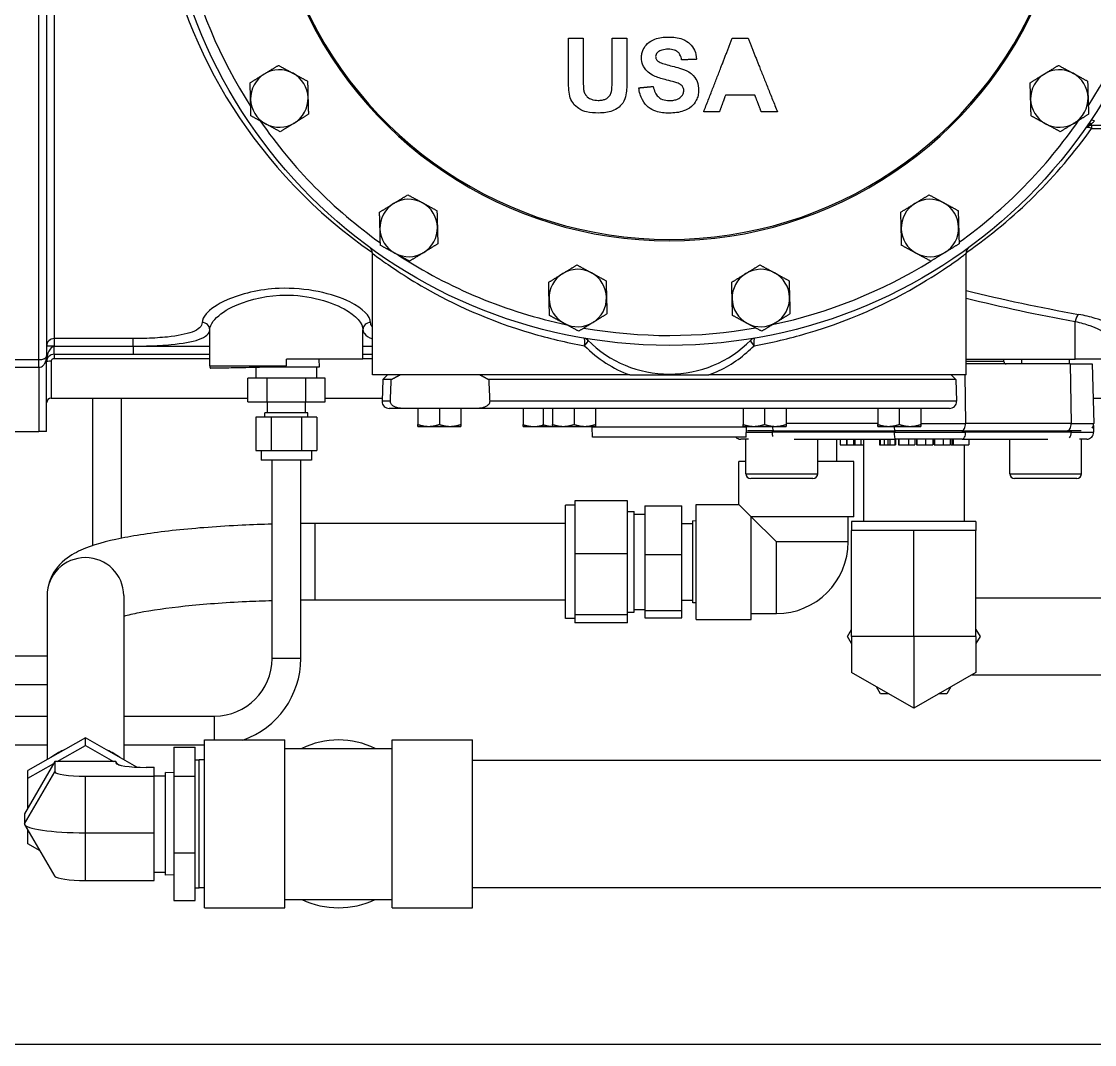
# Model space of a CAD drawing. Header units: inches. Extents: x -883 to 808, y -248 to 1051.
# Drawn here: x 300.99 to 315, y -137.68 to -124.32 of the extents above; entities that cross this region are included whole.
import ezdxf

# ---------------------------------------------------------------- set-up
doc = ezdxf.new("R2010")
doc.units = ezdxf.units.IN
doc.header["$MEASUREMENT"] = 0
doc.layers.get('0').update_dxf_attribs({"linetype": 'CONTINUOUS'})
doc.layers.add('EQUIPMENT - COMPRESSORS', color=41, linetype='CONTINUOUS')

# ---------------------------------------------------------------- blocks, each defined once
blk = doc.blocks.new('A$Ce5854fb8')
for p, q in [((72.312, 49.138), (72.312, 60.977)), ((72.412, 60.907), (72.412, 49.192)), ((72.512, 60.404), (72.512, 49.416)), ((86.056, 52.202), (86.056, 52.221)), ((86.056, 52.202), (87.192, 52.202)), ((86.056, 52.202), (86.056, 52.159)), ((86.056, 52.159), (87.192, 52.159)), ((76.667, 48.942), (76.667, 50.527)), ((84.417, 48.942), (84.417, 50.527)), ((85.842, 49.149), (85.842, 49.638)), ((74.542, 49.312), (74.542, 49.531)), ((76.542, 49.312), (76.542, 49.531)), ((72.512, 49.416), (72.512, 49.317)), ((73.542, 49.416), (72.512, 49.416)), ((73.542, 49.317), (73.542, 49.416)), ((72.512, 49.317), (72.412, 49.317)), ((72.412, 48.202), (72.412, 49.192)), ((72.512, 49.317), (73.542, 49.317)), ((72.512, 49.312), (72.512, 49.317)), ((73.542, 49.312), (72.512, 49.312)), ((72.512, 49.212), (72.512, 49.312)), ((72.512, 49.212), (73.542, 49.212)), ((72.512, 49.212), (72.512, 49.157)), ((73.542, 49.317), (73.542, 49.312)), ((73.542, 49.312), (73.542, 49.212)), ((74.542, 49.312), (73.542, 49.312)), ((73.542, 49.212), (74.542, 49.212)), ((74.542, 49.062), (74.542, 49.312)), ((76.667, 49.312), (76.542, 49.312)), ((76.542, 49.149), (76.542, 49.312)), ((76.542, 49.212), (76.667, 49.212)), ((72.312, 49.138), (71.172, 49.138)), ((71.172, 49.042), (72.312, 49.042)), ((72.312, 49.042), (72.312, 49.138)), ((72.312, 49.042), (72.312, 48.202)), ((72.472, 49.121), (72.472, 48.637)), ((72.512, 49.157), (74.542, 49.157)), ((74.542, 49.062), (75.545, 49.062)), ((75.972, 49.042), (75.113, 49.042)), ((75.113, 49.042), (75.113, 49.042)), ((75.146, 48.899), (75.146, 49.042)), ((76.542, 49.149), (75.545, 49.149)), ((75.545, 49.062), (75.545, 49.149)), ((75.939, 48.899), (75.939, 49.042)), ((75.968, 49.149), (75.972, 49.042)), ((76.542, 49.157), (76.667, 49.157)), ((84.417, 49.149), (85.842, 49.149)), ((84.911, 49.116), (84.417, 49.116)), ((85.778, 49.086), (84.417, 49.086)), ((84.911, 49.116), (84.911, 49.149)), ((85.144, 49.086), (85.144, 49.149)), ((85.769, 49.086), (85.769, 49.149)), ((85.778, 49.086), (86.064, 49.086)), ((85.778, 49.086), (85.789, 48.306)), ((86.292, 49.149), (85.842, 49.149)), ((86.064, 49.086), (86.084, 48.306)), ((75.29, 48.899), (75.037, 48.899)), ((75.037, 48.589), (75.037, 48.899)), ((75.795, 48.899), (75.29, 48.899)), ((75.29, 48.589), (75.29, 48.899)), ((76.047, 48.899), (75.795, 48.899)), ((75.795, 48.589), (75.795, 48.899)), ((76.047, 48.589), (76.047, 48.899)), ((80.027, 48.942), (76.667, 48.942)), ((76.862, 48.942), (76.8, 48.88)), ((80.027, 48.942), (81.058, 48.942)), ((84.417, 48.942), (81.058, 48.942)), ((84.223, 48.942), (84.284, 48.88)), ((84.401, 48.942), (84.41, 48.306)), ((76.8, 48.88), (76.793, 48.597)), ((76.912, 48.88), (76.8, 48.88)), ((84.284, 48.88), (78.184, 48.88)), ((84.284, 48.88), (84.292, 48.597)), ((72.472, 48.637), (75.037, 48.637)), ((73.016, 46.714), (73.016, 48.637)), ((73.391, 46.81), (73.391, 48.637)), ((76.047, 48.637), (76.794, 48.637)), ((86.075, 48.637), (86.667, 48.637)), ((75.037, 48.589), (75.29, 48.589)), ((75.29, 48.589), (75.795, 48.589)), ((75.295, 48.449), (75.295, 48.589)), ((75.79, 48.449), (75.79, 48.589)), ((75.795, 48.589), (76.047, 48.589)), ((76.9, 48.597), (76.793, 48.597)), ((77.071, 48.504), (76.883, 48.504)), ((78.026, 48.504), (77.071, 48.504)), ((77.258, 48.504), (77.258, 48.295)), ((77.54, 48.504), (77.54, 48.295)), ((77.821, 48.504), (77.821, 48.295)), ((77.917, 48.502), (77.917, 48.504)), ((79.017, 48.502), (77.917, 48.502)), ((84.202, 48.504), (78.026, 48.504)), ((84.292, 48.597), (78.197, 48.597)), ((78.633, 48.502), (78.633, 48.293)), ((78.895, 48.502), (78.895, 48.293)), ((79.017, 48.504), (79.017, 48.295)), ((79.299, 48.504), (79.299, 48.295)), ((79.58, 48.504), (79.58, 48.295)), ((81.505, 48.504), (81.505, 48.295)), ((81.786, 48.504), (81.786, 48.295)), ((82.067, 48.504), (82.067, 48.295)), ((83.264, 48.504), (83.264, 48.295)), ((83.545, 48.504), (83.545, 48.295)), ((83.826, 48.504), (83.826, 48.295)), ((75.344, 48.392), (75.145, 48.392)), ((75.145, 48.392), (75.145, 47.954)), ((75.823, 48.449), (75.262, 48.449)), ((75.262, 48.392), (75.262, 48.449)), ((75.741, 48.392), (75.344, 48.392)), ((75.344, 48.392), (75.344, 47.954)), ((75.939, 48.392), (75.741, 48.392)), ((75.741, 48.392), (75.741, 47.954)), ((75.823, 48.392), (75.823, 48.449)), ((75.939, 48.392), (75.939, 47.954)), ((71.172, 48.202), (72.312, 48.202)), ((72.412, 48.202), (72.312, 48.202)), ((77.258, 48.27), (77.399, 48.27)), ((77.399, 48.27), (77.68, 48.27)), ((77.68, 48.27), (77.821, 48.27)), ((78.633, 48.268), (78.774, 48.268)), ((78.774, 48.268), (78.895, 48.268)), ((78.895, 48.268), (79.036, 48.268)), ((79.017, 48.27), (79.158, 48.27)), ((79.036, 48.268), (79.317, 48.268)), ((79.158, 48.27), (79.439, 48.27)), ((79.317, 48.268), (79.458, 48.268)), ((79.439, 48.27), (79.58, 48.27)), ((81.548, 48.261), (79.536, 48.261)), ((79.54, 48.129), (79.536, 48.261)), ((81.505, 48.27), (81.645, 48.27)), ((81.545, 48.129), (81.548, 48.261)), ((81.903, 48.214), (81.561, 48.214)), ((81.645, 48.27), (81.927, 48.27)), ((81.886, 48.214), (81.886, 48.195)), ((81.903, 48.214), (83.494, 48.214)), ((81.927, 48.27), (82.067, 48.27)), ((83.264, 48.306), (82.067, 48.306)), ((83.264, 48.27), (83.404, 48.27)), ((83.404, 48.27), (83.686, 48.27)), ((83.478, 48.214), (83.478, 48.195)), ((84.362, 48.214), (83.494, 48.214)), ((83.686, 48.27), (83.826, 48.27)), ((83.826, 48.306), (84.41, 48.306)), ((84.362, 48.214), (85.741, 48.214)), ((85.789, 48.306), (84.41, 48.306)), ((84.411, 48.214), (84.412, 48.195)), ((85.92, 48.214), (85.741, 48.214)), ((85.788, 48.214), (85.789, 48.195)), ((85.789, 48.306), (86.084, 48.306)), ((86.081, 48.28), (86.083, 48.195)), ((81.545, 48.129), (79.54, 48.129)), ((81.575, 48.103), (81.474, 48.103)), ((81.542, 47.652), (81.542, 48.103)), ((81.547, 48.195), (81.886, 48.195)), ((83.478, 48.195), (81.886, 48.195)), ((82.174, 48.103), (83.496, 48.103)), ((82.48, 47.652), (82.48, 48.103)), ((82.727, 48.103), (82.727, 47.811)), ((82.775, 48.103), (82.775, 48.028)), ((82.855, 48.103), (82.855, 48.028)), ((82.86, 48.103), (82.86, 48.028)), ((82.946, 48.103), (82.946, 48.028)), ((82.966, 48.103), (82.966, 48.028)), ((83.043, 48.103), (83.043, 48.028)), ((83.076, 48.103), (83.076, 47.028)), ((83.286, 48.103), (83.286, 48.028)), ((83.295, 48.103), (83.295, 48.028)), ((83.347, 48.103), (83.347, 48.028)), ((83.394, 48.103), (83.394, 48.028)), ((83.421, 48.103), (83.421, 48.028)), ((83.478, 48.195), (84.412, 48.195)), ((83.489, 48.103), (83.489, 48.028)), ((83.496, 48.103), (83.496, 48.028)), ((84.364, 48.103), (83.496, 48.103)), ((83.534, 48.103), (83.534, 48.028)), ((83.538, 48.103), (83.538, 48.028)), ((83.667, 48.103), (83.667, 48.028)), ((83.748, 48.103), (83.748, 48.028)), ((83.77, 48.103), (83.77, 48.028)), ((83.774, 48.103), (83.774, 48.028)), ((83.775, 48.103), (83.775, 48.028)), ((83.889, 48.103), (83.889, 48.028)), ((83.981, 48.103), (83.981, 48.028)), ((84.001, 48.103), (84.001, 48.028)), ((84.003, 48.103), (84.003, 48.028)), ((84.12, 48.103), (84.12, 48.028)), ((84.211, 48.103), (84.211, 48.028)), ((84.217, 48.103), (84.217, 48.028)), ((84.219, 48.103), (84.219, 48.028)), ((84.239, 48.103), (84.239, 48.028)), ((84.249, 48.103), (84.249, 48.028)), ((84.364, 48.103), (85.483, 48.103)), ((85.789, 48.195), (84.412, 48.195)), ((84.454, 48.103), (84.454, 48.028)), ((84.987, 47.652), (84.987, 48.103)), ((85.789, 48.195), (86.083, 48.195)), ((85.993, 48.103), (85.899, 48.103)), ((85.925, 47.652), (85.925, 48.103)), ((75.145, 47.954), (75.344, 47.954)), ((75.214, 47.954), (75.214, 47.829)), ((75.344, 47.954), (75.741, 47.954)), ((75.741, 47.954), (75.939, 47.954)), ((75.87, 47.954), (75.87, 47.829)), ((82.775, 48.028), (82.855, 48.028)), ((82.855, 48.028), (82.86, 48.028)), ((82.86, 48.028), (82.946, 48.028)), ((82.946, 48.028), (82.966, 48.028)), ((82.966, 48.028), (83.043, 48.028)), ((83.043, 48.028), (83.076, 48.028)), ((83.286, 48.028), (83.295, 48.028)), ((83.295, 48.028), (83.347, 48.028)), ((83.347, 48.028), (83.394, 48.028)), ((83.394, 48.028), (83.421, 48.028)), ((83.421, 48.028), (83.489, 48.028)), ((83.489, 48.028), (83.496, 48.028)), ((83.534, 48.028), (83.538, 48.028)), ((83.538, 48.028), (83.667, 48.028)), ((83.667, 48.028), (83.748, 48.028)), ((83.77, 48.028), (83.774, 48.028)), ((83.774, 48.028), (83.775, 48.028)), ((83.775, 48.028), (83.889, 48.028)), ((83.889, 48.028), (83.981, 48.028)), ((84.001, 48.028), (84.003, 48.028)), ((84.003, 48.028), (84.12, 48.028)), ((84.12, 48.028), (84.211, 48.028)), ((84.217, 48.028), (84.219, 48.028)), ((84.219, 48.028), (84.239, 48.028)), ((84.239, 48.028), (84.249, 48.028)), ((84.249, 48.028), (84.454, 48.028)), ((84.391, 48.028), (84.391, 47.028)), ((75.87, 47.829), (75.214, 47.829)), ((75.355, 45.239), (75.355, 47.829)), ((75.73, 45.239), (75.73, 47.829)), ((81.542, 47.811), (81.452, 47.811)), ((81.452, 47.251), (81.452, 47.811)), ((82.952, 47.811), (82.48, 47.811)), ((82.952, 47.091), (82.952, 47.811)), ((81.542, 47.652), (82.48, 47.652)), ((84.987, 47.652), (85.925, 47.652)), ((82.417, 47.589), (81.605, 47.589)), ((85.862, 47.589), (85.05, 47.589)), ((79.185, 45.761), (79.185, 47.241)), ((79.31, 47.241), (79.185, 47.241)), ((79.998, 47.298), (79.31, 47.298)), ((79.31, 47.298), (79.31, 46.606)), ((79.998, 46.606), (79.998, 47.298)), ((80.224, 47.232), (80.705, 47.232)), ((80.224, 47.232), (80.224, 46.598)), ((80.705, 46.598), (80.705, 47.232)), ((80.892, 45.751), (80.892, 47.251)), ((80.892, 47.251), (81.452, 47.251)), ((81.452, 47.251), (81.613, 47.091)), ((79.998, 47.157), (80.085, 47.157)), ((80.085, 45.846), (80.085, 47.157)), ((80.085, 47.124), (80.224, 47.124)), ((82.952, 47.091), (81.613, 47.091)), ((81.613, 47.091), (81.94, 46.763)), ((81.613, 45.751), (81.613, 47.091)), ((82.877, 46.763), (82.877, 47.091)), ((75.918, 46.001), (75.918, 47.001)), ((79.185, 47.001), (75.918, 47.001)), ((80.705, 47.002), (80.848, 47.002)), ((80.848, 45.967), (80.848, 47.036)), ((80.892, 47.034), (80.848, 47.036)), ((84.546, 47.028), (82.921, 47.028)), ((82.921, 47.028), (82.921, 46.91)), ((84.546, 47.028), (84.546, 46.91)), ((83.733, 46.91), (82.921, 46.91)), ((82.921, 45.528), (82.921, 46.91)), ((84.546, 46.91), (83.733, 46.91)), ((83.733, 45.528), (83.733, 46.91)), ((84.546, 45.528), (84.546, 46.91)), ((82.877, 46.763), (81.94, 46.763)), ((81.94, 45.826), (81.94, 46.763)), ((79.998, 46.606), (79.31, 46.606)), ((79.31, 46.606), (79.31, 45.809)), ((79.998, 45.809), (79.998, 46.606)), ((80.224, 46.598), (80.705, 46.598)), ((80.224, 46.598), (80.224, 45.867)), ((80.705, 45.867), (80.705, 46.598)), ((72.418, 46.062), (72.418, 43.92)), ((73.418, 46.062), (73.418, 43.92)), ((79.185, 46.001), (75.918, 46.001)), ((80.705, 46), (80.848, 46)), ((80.892, 45.969), (80.848, 45.967)), ((86.733, 46.028), (84.546, 46.028)), ((79.998, 45.846), (80.085, 45.846)), ((80.085, 45.879), (80.224, 45.879)), ((80.224, 45.867), (80.705, 45.867)), ((80.224, 45.867), (80.224, 45.771)), ((80.705, 45.771), (80.705, 45.867)), ((81.613, 45.826), (81.94, 45.826)), ((79.31, 45.761), (79.185, 45.761)), ((79.998, 45.809), (79.31, 45.809)), ((79.31, 45.809), (79.31, 45.704)), ((79.998, 45.704), (79.31, 45.704)), ((79.998, 45.704), (79.998, 45.809)), ((80.224, 45.771), (80.705, 45.771)), ((80.892, 45.751), (81.613, 45.751)), ((82.867, 45.528), (82.921, 45.621)), ((84.546, 45.621), (84.599, 45.528)), ((82.921, 45.435), (82.867, 45.528)), ((83.733, 45.528), (82.921, 45.528)), ((82.921, 45.528), (82.921, 45.059)), ((84.546, 45.528), (83.733, 45.528)), ((83.733, 45.528), (83.733, 44.59)), ((84.546, 45.528), (84.546, 45.059)), ((84.599, 45.528), (84.546, 45.435)), ((68.801, 45.277), (72.418, 45.277)), ((75.73, 45.239), (75.355, 45.239)), ((83.733, 44.59), (82.921, 45.059)), ((84.546, 45.059), (83.733, 44.59)), ((84.492, 45.028), (86.733, 45.028)), ((68.801, 44.902), (72.418, 44.902)), ((83.3, 44.778), (83.247, 44.871)), ((84.22, 44.871), (84.166, 44.778)), ((83.407, 44.778), (83.3, 44.778)), ((84.166, 44.778), (84.059, 44.778)), ((69.542, 44.489), (72.418, 44.489)), ((73.418, 44.489), (74.605, 44.489)), ((74.605, 44.177), (74.605, 44.489)), ((72.918, 44.206), (72.168, 43.777)), ((73.589, 43.823), (72.918, 44.206)), ((72.918, 44.105), (72.918, 44.206)), ((74.473, 41.987), (74.473, 44.177)), ((74.473, 44.177), (75.523, 44.177)), ((75.523, 41.987), (75.523, 44.177)), ((76.923, 41.987), (76.923, 44.177)), ((76.923, 44.177), (77.973, 44.177)), ((77.973, 41.987), (77.973, 44.177)), ((69.542, 44.114), (72.418, 44.114)), ((72.551, 43.895), (72.918, 44.105)), ((72.918, 44.105), (73.286, 43.895)), ((73.418, 44.114), (74.473, 44.114)), ((74.071, 44.082), (74.351, 44.082)), ((74.071, 44.082), (74.071, 43.705)), ((74.351, 43.705), (74.351, 44.082)), ((75.523, 44.067), (76.923, 44.067)), ((72.521, 43.895), (72.124, 43.215)), ((72.168, 43.677), (72.507, 43.87)), ((73.315, 43.895), (72.521, 43.895)), ((72.521, 43.895), (72.521, 43.762)), ((73.336, 43.86), (73.315, 43.895)), ((73.315, 43.895), (73.315, 43.878)), ((73.315, 43.878), (73.321, 43.868)), ((73.33, 43.87), (73.365, 43.85)), ((74.351, 43.919), (74.404, 43.919)), ((74.404, 42.245), (74.404, 43.919)), ((74.473, 43.917), (74.404, 43.919)), ((77.973, 43.912), (86.54, 43.912)), ((72.124, 43.082), (72.521, 43.762)), ((72.168, 43.677), (72.168, 43.777)), ((73.713, 43.82), (73.818, 43.82)), ((73.818, 43.704), (73.818, 43.82)), ((73.962, 42.412), (73.962, 43.751)), ((74.071, 43.748), (73.962, 43.751)), ((72.168, 43.29), (72.168, 43.677)), ((72.918, 43.704), (73.818, 43.704)), ((72.918, 42.965), (72.918, 43.704)), ((73.818, 43.71), (73.962, 43.71)), ((73.818, 42.965), (73.818, 43.704)), ((74.071, 43.705), (74.351, 43.705)), ((74.071, 43.705), (74.071, 42.704)), ((74.351, 42.704), (74.351, 43.705)), ((72.124, 43.215), (72.124, 43.082)), ((72.523, 42.397), (72.127, 43.072)), ((72.168, 42.82), (72.168, 43.002)), ((72.918, 42.965), (73.818, 42.965)), ((72.918, 42.343), (72.918, 42.965)), ((73.818, 42.343), (73.818, 42.965)), ((72.328, 42.729), (72.168, 42.82)), ((74.071, 42.704), (74.351, 42.704)), ((74.071, 42.704), (74.071, 42.081)), ((74.351, 42.081), (74.351, 42.704)), ((72.918, 42.343), (73.818, 42.343)), ((73.818, 42.453), (73.962, 42.453)), ((74.071, 42.416), (73.962, 42.412)), ((74.351, 42.245), (74.404, 42.245)), ((74.473, 42.247), (74.404, 42.245)), ((77.973, 42.252), (86.54, 42.252)), ((74.071, 42.081), (74.351, 42.081)), ((75.523, 42.096), (76.923, 42.096)), ((74.473, 41.987), (75.523, 41.987)), ((76.923, 41.987), (77.973, 41.987)), ((88.15, 40.202), (58.855, 40.202)), ((88.15, 40.202), (58.855, 40.202)), ((88.15, 40.202), (58.855, 40.202))]:
    blk.add_line(p, q)
blk.add_circle((80.542, 55.952), 6.625)
for centre, radius, start, end in [((80.542, 55.952), 6.495, 192.8581, 212.7096), ((80.542, 55.952), 6.495, 327.3802, 347.2448), ((80.542, 55.952), 5.259, 202.2208, 337.7792), ((80.542, 55.952), 5.241, 202.2759, 337.7241), ((75.45, 52.549), 0.375, 121.5323, 181.5323), ((75.45, 52.549), 0.375, 61.5323, 121.5323), ((75.45, 52.549), 0.375, 1.5323, 61.5323), ((85.635, 52.549), 0.375, 121.5323, 181.5323), ((85.635, 52.549), 0.375, 61.5323, 121.5323), ((85.635, 52.549), 0.375, 1.5323, 61.5323), ((75.45, 52.549), 0.375, 301.5323, 1.5323), ((85.635, 52.549), 0.375, 301.5323, 1.5323), ((75.45, 52.549), 0.375, 181.5323, 241.5323), ((85.635, 52.549), 0.375, 181.5323, 241.5323), ((80.542, 55.952), 6.495, 305.6229, 325.4161), ((80.542, 55.952), 6.495, 214.6658, 234.4876), ((75.45, 52.549), 0.375, 241.5323, 301.5323), ((85.635, 52.549), 0.375, 241.5323, 301.5323), ((77.139, 50.859), 0.375, 121.5323, 181.5323), ((77.139, 50.859), 0.375, 61.5323, 121.5323), ((77.139, 50.859), 0.375, 1.5323, 61.5323), ((83.945, 50.859), 0.375, 121.5323, 181.5323), ((83.945, 50.859), 0.375, 61.5323, 121.5323), ((83.945, 50.859), 0.375, 1.5323, 61.5323), ((77.139, 50.859), 0.375, 301.5323, 1.5323), ((83.945, 50.859), 0.375, 301.5323, 1.5323), ((77.139, 50.859), 0.375, 181.5323, 241.5323), ((83.945, 50.859), 0.375, 181.5323, 241.5323), ((76.567, 50.527), 0.1, 0, 53.7665), ((84.517, 50.527), 0.1, 126.2335, 180), ((77.139, 50.859), 0.375, 241.5323, 301.5323), ((80.542, 55.952), 6.495, 236.9224, 258.0947), ((83.945, 50.859), 0.375, 241.5323, 301.5323), ((79.347, 49.945), 0.375, 61.5323, 121.5323), ((81.737, 49.945), 0.375, 61.5323, 121.5323), ((80.542, 55.952), 6.495, 281.9734, 301.711), ((79.347, 49.945), 0.375, 121.5323, 181.5323), ((79.347, 49.945), 0.375, 1.5323, 61.5323), ((81.737, 49.945), 0.375, 121.5323, 181.5323), ((81.737, 49.945), 0.375, 1.5323, 61.5323), ((79.347, 49.945), 0.375, 181.5323, 241.5323), ((79.347, 49.945), 0.375, 301.5323, 1.5323), ((81.737, 49.945), 0.375, 181.5323, 241.5323), ((81.737, 49.945), 0.375, 301.5323, 1.5323), ((79.347, 49.945), 0.375, 241.5323, 301.5323), ((81.737, 49.945), 0.375, 241.5323, 301.5323), ((80.542, 55.952), 6.495, 260.1111, 279.9852), ((79.408, 49.323), 0.1, 44.8646, 80.2918), ((80.542, 50.452), 1.5, 224.8646, 315.1354), ((81.676, 49.323), 0.1, 99.7082, 135.1354), ((72.512, 49.112), 0.1, 90, 180), ((74.642, 49.062), 0.1, 180, 197.2539), ((84.941, 49.116), 0.03, 180, 270), ((72.472, 48.577), 0.06, 90, 180), ((76.883, 48.594), 0.09, 178.5, 270), ((84.202, 48.594), 0.09, 270, 1.5), ((79.286, 48.254), 0.25, 1.5, 3.5833), ((81.798, 48.254), 0.25, 176.4167, 178.5), ((85.994, 48.304), 0.09, 320.7396, 1.5), ((81.474, 48.193), 0.09, 224.8744, 270), ((85.993, 48.193), 0.09, 270, 1.5), ((81.605, 47.652), 0.063, 180, 270), ((82.417, 47.652), 0.063, 270, 0), ((85.05, 47.652), 0.063, 180, 270), ((85.862, 47.652), 0.063, 270, 0), ((81.94, 46.763), 0.937, 270, 0), ((74.605, 45.239), 0.75, 270, 0), ((74.605, 45.239), 1.125, 289.2055, 0), ((76.223, 43.082), 1.095, 64.1581, 115.8419), ((76.223, 43.082), 1.095, 244.1581, 295.8419)]:
    blk.add_arc(centre, radius, start, end)
for centre, major_axis, ratio, start_param, end_param in [((80.542, 55.952), (-6.725, 0), 0.98513, 5.680457, 7.239805), ((86.094, 52.229), (-0.0498, 0.0334), 0.393897, 4.970646, 6.283185), ((80.542, 55.952), (6.725, 0), 0.98513, 5.326566, 5.673645), ((86.056, 52.102), (-0.082, 0.0572), 0.496834, 5.046305, 6.283185), ((86.056, 52.172), (-0.0495, 0.0339), 0.752253, 5.188484, 6.283185), ((90.554, 55.952), (-13.556, 0), 0.488705, 1.101048, 1.219337), ((90.509, 55.952), (-13.556, 0), 0.496082, 1.104721, 1.219337), ((74.442, 49.531), (0.1, 0), 0.954754, 0, 1.570796), ((76.642, 49.531), (-0.1, 0), 0.954754, 4.712389, 6.283185), ((85.887, 49.638), (0.0179, 0.0984), 0.438618, 0.393133, 1.650414), ((72.512, 49.317), (-0.1, 0), 0.986532, 4.712389, 6.283185), ((79.408, 49.323), (0.0169, 0.0986), 0.281534, 4.760517, 6.283185), ((79.408, 49.323), (0.0709, 0.0705), 0.205501, 4.916002, 6.283185), ((81.676, 49.323), (-0.0709, 0.0705), 0.205501, 0, 1.367183), ((81.676, 49.323), (-0.0169, 0.0986), 0.281534, 0, 1.522668), ((72.512, 49.112), (0, 0.2), 0.5, 0, 1.570796), ((72.472, 49.112), (-0.06, 0), 0.144, 4.712389, 6.283185), ((81.903, 48.304), (0, -0.09), 0.201946, 5.098284, 6.283185), ((83.494, 48.304), (0, -0.09), 0.201946, 5.098284, 6.283185), ((84.362, 48.304), (0, -0.09), 0.529278, 0, 1.596976), ((85.741, 48.304), (0, -0.09), 0.529278, 0, 1.596976), ((81.904, 48.193), (0, 0.09), 0.200063, 1.544616, 2.254726), ((83.496, 48.193), (0, -0.09), 0.200063, 4.686209, 6.283185), ((84.364, 48.193), (0, -0.09), 0.530908, 0, 1.596976), ((85.741, 48.193), (0, -0.09), 0.530908, 0.60706, 1.596976), ((72.918, 46.062), (-0.5, 0), 0.989203, 3.141593, 6.283185), ((72.918, 43.367), (-0.74, 0), 0.989203, 5.106821, 5.365154), ((72.918, 43.367), (-0.74, 0), 0.989203, 4.059624, 4.317957), ((72.918, 43.248), (-0.656, 0), 0.989203, 4.642775, 4.782003), ((73.713, 43.878), (-0.398, 0), 0.146555, 0, 1.570796), ((72.918, 43.762), (-0.397, 0), 0.146555, 0, 1.570796), ((72.918, 43.082), (-0.794, 0), 0.146555, 0, 1.570796), ((72.918, 42.402), (-0.397, 0), 0.146555, 0.085642, 1.570796)]:
    blk.add_ellipse(centre, major_axis=major_axis, ratio=ratio, start_param=start_param, end_param=end_param)
for points, weights in [([(79.224, 53.336), (79.322, 53.336), (79.418, 53.336)], [1.16391444729, 1.17327661153, 1.1813816968]), ([(79.224, 52.824), (79.224, 53.099), (79.224, 53.336)], [1.01860076713, 1.02127112846, 1.01723228738]), ([(79.418, 53.336), (79.418, 53.096), (79.418, 52.816)], [1.01439881812, 1.01988387056, 1.01813055526]), ([(79.795, 53.336), (79.893, 53.336), (79.989, 53.336)], [1.17033044509, 1.17624799874, 1.18066810517]), ([(79.795, 52.805), (79.795, 53.093), (79.795, 53.336)], [1.01699942665, 1.01732130892, 1.00954629274]), ([(79.989, 53.336), (79.989, 53.105), (79.989, 52.832)], [1.00737666821, 1.01522549849, 1.01551810855]), ([(80.991, 52.376), (81.203, 52.921), (81.364, 53.336)], [1.01781440935, 1.03000860367, 1.0148932655]), ([(81.364, 53.336), (81.466, 53.336), (81.57, 53.336)], [1.18247625765, 1.17577526147, 1.1674979992]), ([(81.57, 53.336), (81.732, 52.93), (81.954, 52.376)], [1.01145657847, 1.02226069721, 1.00825538624]), ([(75.253, 52.869), (75.339, 52.921), (75.438, 52.982)], [1, 1.04314139574, 1.01001874936]), ([(75.438, 52.982), (75.54, 52.927), (75.628, 52.879)], [1.01001874936, 1.04314139574, 1]), ([(80.897, 53.061), (80.8, 53.057), (80.703, 53.053)], [1.15630015917, 1.1577876147, 1.15798575679]), ([(85.439, 52.869), (85.525, 52.921), (85.623, 52.982)], [1, 1.04314139574, 1.01001874936]), ([(85.623, 52.982), (85.725, 52.927), (85.814, 52.879)], [1.01001874936, 1.04314139574, 1]), ([(75.069, 52.755), (75.168, 52.816), (75.253, 52.869)], [1.01001874936, 1.04314139574, 1]), ([(75.628, 52.879), (75.717, 52.831), (75.819, 52.776)], [1, 1.04314139574, 1.01001874936]), ([(85.254, 52.755), (85.353, 52.816), (85.439, 52.869)], [1.01001874936, 1.04314139574, 1]), ([(85.814, 52.879), (85.902, 52.831), (86.004, 52.776)], [1, 1.04314139574, 1.01001874936]), ([(75.075, 52.539), (75.072, 52.639), (75.069, 52.755)], [1, 1.04314139574, 1.01001874936]), ([(75.819, 52.776), (75.822, 52.66), (75.824, 52.559)], [1.01001874936, 1.04314139574, 1]), ([(80.144, 52.689), (80.239, 52.698), (80.333, 52.707)], [1.13299695565, 1.1366041966, 1.13926349838]), ([(85.26, 52.539), (85.257, 52.639), (85.254, 52.755)], [1, 1.04314139574, 1.01001874936]), ([(86.004, 52.776), (86.007, 52.66), (86.01, 52.559)], [1.01001874936, 1.04314139574, 1]), ([(75.824, 52.559), (75.827, 52.459), (75.83, 52.343)], [1, 1.04314139574, 1.01001874936]), ([(81.276, 52.594), (81.238, 52.488), (81.197, 52.376)], [1.02256567113, 1.02090964, 1.01815793989]), ([(81.66, 52.594), (81.465, 52.594), (81.276, 52.594)], [1.08873499227, 1.09851630117, 1.10503766657]), ([(81.743, 52.376), (81.7, 52.488), (81.66, 52.594)], [1.00987500606, 1.01242566221, 1.01394791174]), ([(86.01, 52.559), (86.013, 52.459), (86.016, 52.343)], [1, 1.04314139574, 1.01001874936]), ([(75.08, 52.323), (75.077, 52.439), (75.075, 52.539)], [1.01001874936, 1.04314139574, 1]), ([(85.266, 52.323), (85.263, 52.439), (85.26, 52.539)], [1.01001874936, 1.04314139574, 1]), ([(75.271, 52.219), (75.182, 52.267), (75.08, 52.323)], [1, 1.04314139574, 1.01001874936]), ([(75.83, 52.343), (75.731, 52.282), (75.646, 52.229)], [1.01001874936, 1.04314139574, 1]), ([(81.197, 52.376), (81.093, 52.376), (80.991, 52.376)], [1.0715036001, 1.07427163153, 1.07617806469]), ([(81.954, 52.376), (81.848, 52.376), (81.743, 52.376)], [1.04130270053, 1.04681178082, 1.05154452153]), ([(85.456, 52.219), (85.368, 52.267), (85.266, 52.323)], [1, 1.04314139574, 1.01001874936]), ([(86.016, 52.343), (85.917, 52.282), (85.831, 52.229)], [1.01001874936, 1.04314139574, 1]), ([(75.461, 52.116), (75.359, 52.172), (75.271, 52.219)], [1.01001874936, 1.04314139574, 1]), ([(75.646, 52.229), (75.56, 52.177), (75.461, 52.116)], [1, 1.04314139574, 1.01001874936]), ([(85.647, 52.116), (85.545, 52.172), (85.456, 52.219)], [1.01001874936, 1.04314139574, 1]), ([(85.831, 52.229), (85.746, 52.177), (85.647, 52.116)], [1, 1.04314139574, 1.01001874936]), ([(76.943, 51.179), (77.029, 51.231), (77.128, 51.292)], [1, 1.04314139574, 1.01001874936]), ([(77.128, 51.292), (77.23, 51.237), (77.318, 51.189)], [1.01001874936, 1.04314139574, 1]), ([(83.749, 51.179), (83.835, 51.231), (83.934, 51.292)], [1, 1.04314139574, 1.01001874936]), ([(83.934, 51.292), (84.036, 51.237), (84.124, 51.189)], [1.01001874936, 1.04314139574, 1]), ([(76.759, 51.066), (76.858, 51.126), (76.943, 51.179)], [1.01001874936, 1.04314139574, 1]), ([(77.318, 51.189), (77.407, 51.141), (77.508, 51.086)], [1, 1.04314139574, 1.01001874936]), ([(83.565, 51.066), (83.663, 51.126), (83.749, 51.179)], [1.01001874936, 1.04314139574, 1]), ([(84.124, 51.189), (84.212, 51.141), (84.314, 51.086)], [1, 1.04314139574, 1.01001874936]), ([(76.765, 50.849), (76.762, 50.95), (76.759, 51.066)], [1, 1.04314139574, 1.01001874936]), ([(77.508, 51.086), (77.512, 50.97), (77.514, 50.869)], [1.01001874936, 1.04314139574, 1]), ([(83.57, 50.849), (83.568, 50.95), (83.565, 51.066)], [1, 1.04314139574, 1.01001874936]), ([(84.314, 51.086), (84.317, 50.97), (84.32, 50.869)], [1.01001874936, 1.04314139574, 1]), ([(77.514, 50.869), (77.517, 50.769), (77.52, 50.653)], [1, 1.04314139574, 1.01001874936]), ([(84.32, 50.869), (84.323, 50.769), (84.326, 50.653)], [1, 1.04314139574, 1.01001874936]), ([(76.77, 50.633), (76.767, 50.749), (76.765, 50.849)], [1.01001874936, 1.04314139574, 1]), ([(83.576, 50.633), (83.573, 50.749), (83.57, 50.849)], [1.01001874936, 1.04314139574, 1]), ([(76.961, 50.53), (76.872, 50.577), (76.77, 50.633)], [1, 1.04314139574, 1.01001874936]), ([(77.52, 50.653), (77.421, 50.592), (77.336, 50.54)], [1.01001874936, 1.04314139574, 1]), ([(83.766, 50.53), (83.678, 50.577), (83.576, 50.633)], [1, 1.04314139574, 1.01001874936]), ([(84.326, 50.653), (84.227, 50.592), (84.141, 50.54)], [1.01001874936, 1.04314139574, 1]), ([(77.151, 50.426), (77.049, 50.482), (76.961, 50.53)], [1.01001874936, 1.04314139574, 1]), ([(77.336, 50.54), (77.25, 50.487), (77.151, 50.426)], [1, 1.04314139574, 1.01001874936]), ([(83.957, 50.426), (83.855, 50.482), (83.766, 50.53)], [1.01001874936, 1.04314139574, 1]), ([(84.141, 50.54), (84.056, 50.487), (83.957, 50.426)], [1, 1.04314139574, 1.01001874936]), ([(79.151, 50.264), (79.237, 50.317), (79.336, 50.377)], [1, 1.04314139574, 1.01001874936]), ([(79.336, 50.377), (79.438, 50.322), (79.526, 50.274)], [1.01001874936, 1.04314139574, 1]), ([(81.541, 50.264), (81.627, 50.317), (81.726, 50.377)], [1, 1.04314139574, 1.01001874936]), ([(81.726, 50.377), (81.828, 50.322), (81.916, 50.274)], [1.01001874936, 1.04314139574, 1]), ([(78.967, 50.151), (79.066, 50.212), (79.151, 50.264)], [1.01001874936, 1.04314139574, 1]), ([(79.526, 50.274), (79.614, 50.226), (79.716, 50.171)], [1, 1.04314139574, 1.01001874936]), ([(79.716, 50.171), (79.72, 50.055), (79.722, 49.955)], [1.01001874936, 1.04314139574, 1]), ([(81.357, 50.151), (81.455, 50.212), (81.541, 50.264)], [1.01001874936, 1.04314139574, 1]), ([(81.916, 50.274), (82.004, 50.226), (82.106, 50.171)], [1, 1.04314139574, 1.01001874936]), ([(82.106, 50.171), (82.109, 50.055), (82.112, 49.955)], [1.01001874936, 1.04314139574, 1]), ([(78.972, 49.935), (78.97, 50.035), (78.967, 50.151)], [1, 1.04314139574, 1.01001874936]), ([(81.362, 49.935), (81.36, 50.035), (81.357, 50.151)], [1, 1.04314139574, 1.01001874936]), ([(78.978, 49.718), (78.975, 49.834), (78.972, 49.935)], [1.01001874936, 1.04314139574, 1]), ([(79.722, 49.955), (79.725, 49.854), (79.728, 49.738)], [1, 1.04314139574, 1.01001874936]), ([(81.368, 49.718), (81.365, 49.834), (81.362, 49.935)], [1.01001874936, 1.04314139574, 1]), ([(82.112, 49.955), (82.115, 49.854), (82.118, 49.738)], [1, 1.04314139574, 1.01001874936]), ([(79.169, 49.615), (79.08, 49.663), (78.978, 49.718)], [1, 1.04314139574, 1.01001874936]), ([(79.359, 49.512), (79.257, 49.567), (79.169, 49.615)], [1.01001874936, 1.04314139574, 1]), ([(79.543, 49.625), (79.458, 49.572), (79.359, 49.512)], [1, 1.04314139574, 1.01001874936]), ([(79.728, 49.738), (79.629, 49.678), (79.543, 49.625)], [1.01001874936, 1.04314139574, 1]), ([(81.558, 49.615), (81.47, 49.663), (81.368, 49.718)], [1, 1.04314139574, 1.01001874936]), ([(81.749, 49.512), (81.647, 49.567), (81.558, 49.615)], [1.01001874936, 1.04314139574, 1]), ([(81.933, 49.625), (81.848, 49.572), (81.749, 49.512)], [1, 1.04314139574, 1.01001874936]), ([(82.118, 49.738), (82.019, 49.678), (81.933, 49.625)], [1.01001874936, 1.04314139574, 1]), ([(76.912, 48.88), (76.97, 48.914), (77.026, 48.942)], [1, 1.00040880727, 1]), ([(78.07, 48.942), (78.127, 48.914), (78.184, 48.88)], [1, 1.00040880726, 1]), ([(76.9, 48.597), (76.906, 48.74), (76.912, 48.88)], [1, 1.00000482174, 1]), ([(78.184, 48.88), (78.191, 48.74), (78.197, 48.597)], [1, 1.00000482158, 1]), ([(77.258, 48.27), (77.258, 48.27), (77.258, 48.295)], [1, 1.04314139574, 1.01001874936]), ([(77.258, 48.295), (77.334, 48.27), (77.399, 48.27)], [1.01001874936, 1.04314139574, 1]), ([(77.399, 48.27), (77.464, 48.27), (77.54, 48.295)], [1, 1.04314139574, 1.01001874936]), ([(77.54, 48.295), (77.615, 48.27), (77.68, 48.27)], [1.01001874936, 1.04314139574, 1]), ([(77.68, 48.27), (77.746, 48.27), (77.821, 48.295)], [1, 1.04314139574, 1.01001874936]), ([(77.821, 48.295), (77.821, 48.27), (77.821, 48.27)], [1.01001874936, 1.04314139574, 1]), ([(78.633, 48.268), (78.633, 48.268), (78.633, 48.293)], [1, 1.04314139574, 1.01001874936]), ([(78.633, 48.293), (78.709, 48.268), (78.774, 48.268)], [1.01001874936, 1.04314139574, 1]), ([(78.774, 48.268), (78.831, 48.268), (78.895, 48.287)], [1, 1.03767320732, 1.01719013344]), ([(78.895, 48.268), (78.895, 48.268), (78.895, 48.293)], [1, 1.04314139574, 1.01001874936]), ([(78.895, 48.293), (78.97, 48.268), (79.036, 48.268)], [1.01001874936, 1.04314139574, 1]), ([(79.017, 48.27), (79.017, 48.27), (79.017, 48.295)], [1, 1.04314139574, 1.01001874936]), ([(79.017, 48.295), (79.093, 48.27), (79.158, 48.27)], [1.01001874936, 1.04314139574, 1]), ([(79.036, 48.268), (79.057, 48.268), (79.079, 48.27)], [1, 1.01367480289, 1.0196870511]), ([(79.158, 48.27), (79.223, 48.27), (79.299, 48.295)], [1, 1.04314139574, 1.01001874936]), ([(79.274, 48.27), (79.296, 48.268), (79.317, 48.268)], [1.0196870511, 1.01367480289, 1]), ([(79.299, 48.295), (79.374, 48.27), (79.439, 48.27)], [1.01001874936, 1.04314139574, 1]), ([(79.317, 48.268), (79.338, 48.268), (79.36, 48.27)], [1, 1.0136748029, 1.0196870511]), ([(79.439, 48.27), (79.504, 48.27), (79.58, 48.295)], [1, 1.04314139574, 1.01001874936]), ([(79.458, 48.27), (79.458, 48.268), (79.458, 48.268)], [1.0196870511, 1.0136748029, 1]), ([(79.58, 48.295), (79.58, 48.27), (79.58, 48.27)], [1.01001874936, 1.04314139574, 1]), ([(81.505, 48.27), (81.505, 48.27), (81.505, 48.295)], [1, 1.04314139574, 1.01001874936]), ([(81.505, 48.295), (81.58, 48.27), (81.645, 48.27)], [1.01001874936, 1.04314139574, 1]), ([(81.645, 48.27), (81.711, 48.27), (81.786, 48.295)], [1, 1.04314139574, 1.01001874936]), ([(81.786, 48.295), (81.861, 48.27), (81.927, 48.27)], [1.01001874936, 1.04314139574, 1]), ([(81.927, 48.27), (81.992, 48.27), (82.067, 48.295)], [1, 1.04314139574, 1.01001874936]), ([(82.067, 48.295), (82.067, 48.27), (82.067, 48.27)], [1.01001874936, 1.04314139574, 1]), ([(83.264, 48.27), (83.264, 48.27), (83.264, 48.295)], [1, 1.04314139574, 1.01001874936]), ([(83.264, 48.295), (83.339, 48.27), (83.404, 48.27)], [1.01001874936, 1.04314139574, 1]), ([(83.404, 48.27), (83.47, 48.27), (83.545, 48.295)], [1, 1.04314139574, 1.01001874936]), ([(83.545, 48.295), (83.62, 48.27), (83.686, 48.27)], [1.01001874936, 1.04314139574, 1]), ([(83.686, 48.27), (83.751, 48.27), (83.826, 48.295)], [1, 1.04314139574, 1.01001874936]), ([(83.826, 48.295), (83.826, 48.27), (83.826, 48.27)], [1.01001874936, 1.04314139574, 1])]:
    blk.add_rational_spline(points, weights, degree=2)
for points, knots in [([(80.179, 53.084), (80.179, 53.102), (80.181, 53.121), (80.189, 53.156), (80.195, 53.174), (80.213, 53.213), (80.23, 53.24), (80.284, 53.291), (80.316, 53.31), (80.409, 53.345), (80.47, 53.352), (80.529, 53.352)], [-1.554389, -1.554389, -1.554389, -1.554389, -1.316352, -1.316352, -1.079046, -1.079046, -0.757371, -0.757371, -0.450209, -0.450209, 0, 0, 0, 0]), ([(80.529, 53.352), (80.591, 53.352), (80.656, 53.345), (80.761, 53.306), (80.791, 53.283), (80.836, 53.241), (80.857, 53.213), (80.888, 53.143), (80.896, 53.103), (80.897, 53.061)], [-1.039236, -1.039236, -1.039236, -1.039236, -0.791675, -0.791675, -0.587626, -0.587626, -0.315909, -0.315909, 0, 0, 0, 0]), ([(80.395, 53.157), (80.389, 53.153), (80.384, 53.148), (80.375, 53.138), (80.372, 53.132), (80.366, 53.117), (80.364, 53.107), (80.364, 53.097)], [-0.1806632, -0.1806632, -0.1806632, -0.1806632, -0.1271717, -0.1271717, -0.0767248, -0.0767248, 0, 0, 0, 0]), ([(80.527, 53.192), (80.5, 53.192), (80.472, 53.189), (80.428, 53.176), (80.41, 53.168), (80.395, 53.157)], [-0.3522483, -0.3522483, -0.3522483, -0.3522483, -0.1462821, -0.1462821, 0, 0, 0, 0]), ([(80.703, 53.053), (80.699, 53.076), (80.693, 53.1), (80.674, 53.134), (80.665, 53.146), (80.645, 53.164), (80.631, 53.173), (80.584, 53.189), (80.555, 53.192), (80.527, 53.192)], [-0.9716494, -0.9716494, -0.9716494, -0.9716494, -0.6095074, -0.6095074, -0.3815002, -0.3815002, -0.2093155, -0.2093155, 0, 0, 0, 0]), ([(80.267, 52.892), (80.252, 52.905), (80.238, 52.92), (80.215, 52.952), (80.205, 52.969), (80.185, 53.018), (80.179, 53.05), (80.179, 53.084)], [-0.5627854, -0.5627854, -0.5627854, -0.5627854, -0.4066724, -0.4066724, -0.2590244, -0.2590244, 0, 0, 0, 0]), ([(80.364, 53.097), (80.364, 53.092), (80.364, 53.086), (80.367, 53.076), (80.369, 53.071), (80.376, 53.055), (80.384, 53.046), (80.392, 53.039)], [-0.1728779, -0.1728779, -0.1728779, -0.1728779, -0.130673, -0.130673, -0.0891864, -0.0891864, 0, 0, 0, 0]), ([(80.392, 53.039), (80.403, 53.03), (80.418, 53.022), (80.46, 53.005), (80.488, 52.997), (80.574, 52.973), (80.634, 52.961), (80.761, 52.918), (80.793, 52.901), (80.83, 52.874), (80.843, 52.862), (80.886, 52.817), (80.9, 52.785), (80.92, 52.735), (80.925, 52.695), (80.925, 52.655)], [-0.6399166, -0.6399166, -0.6399166, -0.6399166, -0.6163386, -0.6163386, -0.5864244, -0.5864244, -0.5103023, -0.5103023, -0.4453001, -0.4453001, -0.4069407, -0.4069407, -0.3056234, -0.3056234, 0, 0, 0, 0]), ([(79.243, 52.581), (79.235, 52.613), (79.231, 52.651), (79.225, 52.729), (79.224, 52.778), (79.224, 52.824)], [-0.6034565, -0.6034565, -0.6034565, -0.6034565, -0.3493314, -0.3493314, 0, 0, 0, 0]), ([(79.989, 52.832), (79.989, 52.76), (79.987, 52.68), (79.976, 52.595), (79.968, 52.555), (79.93, 52.48), (79.908, 52.456), (79.855, 52.412), (79.822, 52.397), (79.747, 52.367), (79.683, 52.36), (79.618, 52.36)], [-1.397693, -1.397693, -1.397693, -1.397693, -1.01395, -1.01395, -0.840496, -0.840496, -0.694534, -0.694534, -0.49124, -0.49124, 0, 0, 0, 0]), ([(80.486, 52.797), (80.438, 52.809), (80.385, 52.825), (80.315, 52.858), (80.288, 52.873), (80.267, 52.892)], [-0.596171, -0.596171, -0.596171, -0.596171, -0.2153532, -0.2153532, 0, 0, 0, 0]), ([(79.418, 52.816), (79.418, 52.784), (79.418, 52.746), (79.421, 52.694), (79.422, 52.67), (79.425, 52.655)], [-0.3143531, -0.3143531, -0.3143531, -0.3143531, -0.1185487, -0.1185487, 0, 0, 0, 0]), ([(79.612, 52.525), (79.63, 52.525), (79.648, 52.526), (79.681, 52.532), (79.695, 52.536), (79.715, 52.545), (79.734, 52.554), (79.765, 52.587), (79.774, 52.6), (79.784, 52.628), (79.789, 52.646), (79.795, 52.73), (79.795, 52.77), (79.795, 52.805)], [-6.105666, -6.105666, -6.105666, -6.105666, -3.89003, -3.89003, -2.01391, -2.01391, -1.165797, -1.165797, -0.646606, -0.646606, -0.265817, -0.265817, 0, 0, 0, 0]), ([(80.541, 52.359), (80.483, 52.359), (80.423, 52.365), (80.331, 52.396), (80.297, 52.414), (80.243, 52.458), (80.215, 52.487), (80.165, 52.58), (80.151, 52.634), (80.144, 52.689)], [-1.988903, -1.988903, -1.988903, -1.988903, -1.277737, -1.277737, -0.80633, -0.80633, -0.423446, -0.423446, 0, 0, 0, 0]), ([(80.333, 52.707), (80.338, 52.68), (80.346, 52.651), (80.368, 52.607), (80.38, 52.589), (80.407, 52.563), (80.425, 52.549), (80.48, 52.527), (80.512, 52.523), (80.542, 52.523)], [-1.152441, -1.152441, -1.152441, -1.152441, -0.757693, -0.757693, -0.455945, -0.455945, -0.235552, -0.235552, 0, 0, 0, 0]), ([(80.641, 52.755), (80.627, 52.76), (80.604, 52.766), (80.554, 52.78), (80.518, 52.789), (80.486, 52.797)], [-0.3934463, -0.3934463, -0.3934463, -0.3934463, -0.2484711, -0.2484711, 0, 0, 0, 0]), ([(80.731, 52.655), (80.731, 52.663), (80.73, 52.671), (80.727, 52.686), (80.724, 52.693), (80.714, 52.712), (80.705, 52.72), (80.683, 52.738), (80.663, 52.747), (80.641, 52.755)], [-0.3076873, -0.3076873, -0.3076873, -0.3076873, -0.2721291, -0.2721291, -0.2386565, -0.2386565, -0.172925, -0.172925, 0, 0, 0, 0]), ([(79.618, 52.36), (79.568, 52.36), (79.51, 52.363), (79.432, 52.382), (79.4, 52.393), (79.338, 52.433), (79.308, 52.456), (79.263, 52.522), (79.25, 52.55), (79.243, 52.581)], [-2.322155, -2.322155, -2.322155, -2.322155, -1.235783, -1.235783, -0.60612, -0.60612, -0.24156, -0.24156, 0, 0, 0, 0]), ([(79.425, 52.655), (79.429, 52.639), (79.434, 52.624), (79.45, 52.595), (79.46, 52.583), (79.491, 52.553), (79.511, 52.544), (79.552, 52.529), (79.583, 52.525), (79.612, 52.525)], [-0.4664279, -0.4664279, -0.4664279, -0.4664279, -0.4000005, -0.4000005, -0.3350362, -0.3350362, -0.225746, -0.225746, 0, 0, 0, 0]), ([(80.925, 52.655), (80.925, 52.633), (80.923, 52.611), (80.912, 52.567), (80.904, 52.546), (80.877, 52.494), (80.857, 52.467), (80.798, 52.415), (80.762, 52.398), (80.67, 52.366), (80.604, 52.359), (80.541, 52.359)], [-1.203573, -1.203573, -1.203573, -1.203573, -1.074617, -1.074617, -0.944741, -0.944741, -0.7404, -0.7404, -0.477954, -0.477954, 0, 0, 0, 0]), ([(80.542, 52.523), (80.562, 52.523), (80.582, 52.524), (80.618, 52.531), (80.635, 52.535), (80.674, 52.552), (80.688, 52.565), (80.709, 52.587), (80.717, 52.599), (80.728, 52.626), (80.731, 52.641), (80.731, 52.655)], [-0.5009854, -0.5009854, -0.5009854, -0.5009854, -0.4145122, -0.4145122, -0.3410384, -0.3410384, -0.2273964, -0.2273964, -0.1132553, -0.1132553, 0, 0, 0, 0]), ([(85.974, 52.159), (85.978, 52.164), (85.982, 52.169), (85.992, 52.18), (85.998, 52.185), (86.008, 52.192), (86.012, 52.194), (86.018, 52.198), (86.02, 52.199), (86.025, 52.201), (86.028, 52.203), (86.035, 52.207), (86.039, 52.21), (86.048, 52.215), (86.052, 52.218), (86.056, 52.221)], [-0.0011148, -0.0011148, -0.0011148, -0.0011148, 0.0662561, 0.0662561, 0.1432514, 0.1432514, 0.1913735, 0.1913735, 0.2154346, 0.2154346, 0.2539322, 0.2539322, 0.3155285, 0.3155285, 0.3838619, 0.3838619, 0.3838619, 0.3838619]), ([(85.974, 52.159), (85.978, 52.165), (85.983, 52.17), (85.996, 52.183), (86.007, 52.19), (86.026, 52.197), (86.033, 52.2), (86.046, 52.202), (86.051, 52.202), (86.056, 52.202)], [-3.9071538, -3.9071538, -3.9071538, -3.9071538, -3.7951414, -3.7951414, -3.6016643, -3.6016643, -3.4807411, -3.4807411, -3.4051641, -3.4051641, -3.4051641, -3.4051641]), ([(86.056, 52.221), (86.057, 52.222), (86.059, 52.223), (86.062, 52.227), (86.065, 52.229), (86.071, 52.235), (86.075, 52.238), (86.084, 52.247), (86.089, 52.251), (86.094, 52.256)], [0, 0, 0, 0, 0.0266969, 0.0266969, 0.0694119, 0.0694119, 0.1377559, 0.1377559, 0.213575, 0.213575, 0.213575, 0.213575]), ([(76.667, 50.527), (76.667, 50.527), (76.702, 50.501), (76.882, 50.371), (77.082, 50.231), (77.705, 49.875), (78.182, 49.65), (78.96, 49.422), (79.194, 49.366), (79.437, 49.323)], [64.826211, 64.826211, 64.826211, 64.826211, 67.139772, 67.139772, 71.014406, 71.014406, 76.094579, 76.094579, 78.083443, 78.083443, 78.083443, 78.083443]), ([(81.648, 49.323), (81.884, 49.365), (82.11, 49.418), (82.991, 49.674), (83.533, 49.951), (84.23, 50.378), (84.417, 50.527), (84.417, 50.527)], [51.341889, 51.341889, 51.341889, 51.341889, 53.278485, 53.278485, 59.279689, 59.279689, 64.61115, 64.61115, 64.61115, 64.61115]), ([(76.642, 49.627), (76.642, 49.708), (76.546, 49.807), (76.152, 50.004), (75.796, 50.086), (75.188, 50.059), (74.943, 49.998), (74.641, 49.864), (74.546, 49.799), (74.46, 49.699), (74.442, 49.661), (74.442, 49.627)], [-9.076043, -9.076043, -9.076043, -9.076043, -6.967294, -6.967294, -4.291841, -4.291841, -2.319265, -2.319265, -0.892025, -0.892025, 0, 0, 0, 0]), ([(74.542, 49.531), (74.542, 49.566), (74.558, 49.604), (74.637, 49.706), (74.723, 49.772), (74.998, 49.908), (75.22, 49.97), (75.773, 49.998), (76.097, 49.914), (76.455, 49.714), (76.542, 49.614), (76.542, 49.531)], [0, 0, 0, 0, 0.892025, 0.892025, 2.319265, 2.319265, 4.291841, 4.291841, 6.967294, 6.967294, 9.076043, 9.076043, 9.076043, 9.076043]), ([(74.442, 49.627), (74.442, 49.577), (74.398, 49.534), (74.233, 49.472), (74.121, 49.45), (73.905, 49.428), (73.815, 49.422), (73.662, 49.417), (73.602, 49.416), (73.542, 49.416)], [-3.629734, -3.629734, -3.629734, -3.629734, -2.341178, -2.341178, -1.179664, -1.179664, -0.453717, -0.453717, 0, 0, 0, 0]), ([(76.667, 49.566), (76.664, 49.569), (76.661, 49.573), (76.648, 49.592), (76.642, 49.609), (76.642, 49.627)], [-0.5585759, -0.5585759, -0.5585759, -0.5585759, -0.4528982, -0.4528982, 0, 0, 0, 0]), ([(85.842, 49.638), (85.912, 49.624), (85.978, 49.605), (86.126, 49.553), (86.196, 49.515), (86.274, 49.45), (86.292, 49.422), (86.292, 49.397)], [14.655619, 14.655619, 14.655619, 14.655619, 15.334424, 15.334424, 16.420511, 16.420511, 17.278496, 17.278496, 17.278496, 17.278496]), ([(86.3, 49.416), (86.311, 49.42), (86.321, 49.424), (86.412, 49.464), (86.411, 49.518), (86.284, 49.611), (86.205, 49.648), (86.039, 49.7), (85.965, 49.718), (85.887, 49.732)], [-18.343161, -18.343161, -18.343161, -18.343161, -18.150798, -18.150798, -16.420511, -16.420511, -15.334424, -15.334424, -14.655619, -14.655619, -14.655619, -14.655619]), ([(73.542, 49.317), (73.608, 49.317), (73.675, 49.318), (73.845, 49.324), (73.945, 49.329), (74.185, 49.352), (74.31, 49.374), (74.493, 49.437), (74.542, 49.481), (74.542, 49.531)], [0, 0, 0, 0, 0.453717, 0.453717, 1.179664, 1.179664, 2.341178, 2.341178, 3.629734, 3.629734, 3.629734, 3.629734]), ([(76.542, 49.531), (76.542, 49.514), (76.548, 49.496), (76.58, 49.455), (76.615, 49.432), (76.666, 49.412), (76.667, 49.412), (76.667, 49.411)], [0, 0, 0, 0, 0.452898, 0.452898, 1.177535, 1.177535, 1.188014, 1.188014, 1.188014, 1.188014]), ([(79.437, 49.323), (79.521, 49.237), (79.614, 49.16), (79.813, 49.033), (79.917, 48.981), (80.027, 48.942)], [-10.208123, -10.208123, -10.208123, -10.208123, -9.263434, -9.263434, -8.355838, -8.355838, -8.355838, -8.355838]), ([(81.058, 48.942), (81.24, 49.007), (81.409, 49.108), (81.586, 49.262), (81.618, 49.292), (81.648, 49.323)], [-5.626704, -5.626704, -5.626704, -5.626704, -4.11463, -4.11463, -3.774419, -3.774419, -3.774419, -3.774419]), ([(72.312, 49.042), (72.323, 49.042), (72.333, 49.044), (72.352, 49.053), (72.36, 49.059), (72.372, 49.071), (72.376, 49.076), (72.382, 49.084), (72.385, 49.088), (72.391, 49.099), (72.395, 49.106), (72.403, 49.127), (72.407, 49.141), (72.411, 49.167), (72.412, 49.179), (72.412, 49.192)], [-0.8951652, -0.8951652, -0.8951652, -0.8951652, -0.7360493, -0.7360493, -0.5926208, -0.5926208, -0.5029781, -0.5029781, -0.4469513, -0.4469513, -0.3348979, -0.3348979, -0.1556124, -0.1556124, 0.0012625, 0.0012625, 0.0012625, 0.0012625]), ([(72.412, 49.192), (72.412, 49.187), (72.411, 49.183), (72.407, 49.173), (72.403, 49.168), (72.395, 49.161), (72.391, 49.158), (72.385, 49.154), (72.382, 49.153), (72.376, 49.15), (72.372, 49.148), (72.36, 49.144), (72.352, 49.142), (72.333, 49.138), (72.323, 49.138), (72.312, 49.138)], [-0.0012625, -0.0012625, -0.0012625, -0.0012625, 0.1556124, 0.1556124, 0.3348979, 0.3348979, 0.4469513, 0.4469513, 0.5029781, 0.5029781, 0.5926208, 0.5926208, 0.7360493, 0.7360493, 0.8951652, 0.8951652, 0.8951652, 0.8951652]), ([(72.472, 49.121), (72.472, 49.127), (72.474, 49.134), (72.482, 49.145), (72.487, 49.149), (72.496, 49.154), (72.5, 49.155), (72.507, 49.156), (72.51, 49.157), (72.512, 49.157)], [-0.1593381, -0.1593381, -0.1593381, -0.1593381, -0.1027731, -0.1027731, -0.0517849, -0.0517849, -0.0199173, -0.0199173, 0, 0, 0, 0]), ([(74.547, 49.032), (74.547, 49.032), (74.548, 49.032), (74.559, 49.032), (74.594, 49.033), (74.712, 49.035), (74.794, 49.036), (74.994, 49.04), (75.111, 49.042), (75.341, 49.048), (75.428, 49.051), (75.507, 49.056), (75.526, 49.057), (75.538, 49.06), (75.541, 49.06), (75.543, 49.061), (75.544, 49.061), (75.544, 49.061), (75.544, 49.061), (75.544, 49.062), (75.544, 49.062), (75.545, 49.062), (75.545, 49.062), (75.545, 49.062)], [-0.6573274, -0.6573274, -0.6573274, -0.6573274, -0.6307864, -0.6307864, -0.4859199, -0.4859199, -0.3395711, -0.3395711, -0.1933235, -0.1933235, -0.0721778, -0.0721778, -0.0170862, -0.0170862, -0.0052271, -0.0052271, -0.0022026, -0.0022026, -0.0010628, -0.0010628, -0.0004606, -0.0004606, 0, 0, 0, 0]), ([(77.071, 48.504), (77.047, 48.504), (77.021, 48.506), (76.983, 48.515), (76.97, 48.519), (76.946, 48.53), (76.934, 48.536), (76.917, 48.552), (76.909, 48.562), (76.903, 48.576), (76.901, 48.58), (76.9, 48.587), (76.9, 48.591), (76.9, 48.594), (76.9, 48.595), (76.9, 48.596), (76.9, 48.597)], [-0.8387068, -0.8387068, -0.8387068, -0.8387068, -0.5019297, -0.5019297, -0.3335411, -0.3335411, -0.1651526, -0.1651526, -0.0557504, -0.0557504, -0.0250675, -0.0250675, 0, 0, 0, 0.0057835, 0.0057835, 0.0057835, 0.0057835]), ([(78.197, 48.597), (78.197, 48.596), (78.197, 48.595), (78.197, 48.594), (78.197, 48.591), (78.196, 48.587), (78.195, 48.58), (78.194, 48.576), (78.188, 48.562), (78.18, 48.552), (78.162, 48.536), (78.151, 48.53), (78.127, 48.519), (78.114, 48.515), (78.076, 48.506), (78.05, 48.504), (78.026, 48.504)], [-0.0057835, -0.0057835, -0.0057835, -0.0057835, 0, 0, 0, 0.0250675, 0.0250675, 0.0557504, 0.0557504, 0.1651526, 0.1651526, 0.3335411, 0.3335411, 0.5019297, 0.5019297, 0.8387068, 0.8387068, 0.8387068, 0.8387068]), ([(75.355, 46.994), (75.224, 46.99), (75.094, 46.985), (74.66, 46.965), (74.368, 46.943), (73.836, 46.886), (73.598, 46.852), (73.187, 46.769), (73.017, 46.725), (72.781, 46.618), (72.702, 46.578), (72.582, 46.467), (72.548, 46.429), (72.472, 46.315), (72.434, 46.227), (72.42, 46.105), (72.418, 46.084), (72.418, 46.062)], [3.32587, 3.32587, 3.32587, 3.32587, 3.455752, 3.455752, 3.769911, 3.769911, 4.08407, 4.08407, 4.39823, 4.39823, 4.555309, 4.555309, 4.615787, 4.615787, 4.695355, 4.695355, 4.712389, 4.712389, 4.712389, 4.712389]), ([(75.355, 45.993), (75.242, 45.99), (75.13, 45.986), (74.733, 45.967), (74.462, 45.947), (73.987, 45.897), (73.781, 45.867), (73.541, 45.821), (73.474, 45.805), (73.418, 45.79)], [3.3353824, 3.3353824, 3.3353824, 3.3353824, 3.4539383, 3.4539383, 3.7643353, 3.7643353, 4.0663284, 4.0663284, 4.209625, 4.209625, 4.209625, 4.209625])]:
    blk.add_open_spline(points, degree=3, knots=knots)
for points in [[(75.918, 47.001), (75.855, 47.001), (75.793, 47.001), (75.73, 47.001)], [(75.918, 46.001), (75.855, 46.001), (75.793, 46.001), (75.73, 46.001)]]:
    blk.add_open_spline(points, degree=3)

msp = doc.modelspace()

# ---------------------------------------------------------------- block references
at = {"layer": 'EQUIPMENT - COMPRESSORS'}
msp.add_blockref('A$Ce5854fb8', (228.90563, -177.87785), dxfattribs=at)

doc.saveas('drawing.dxf')
